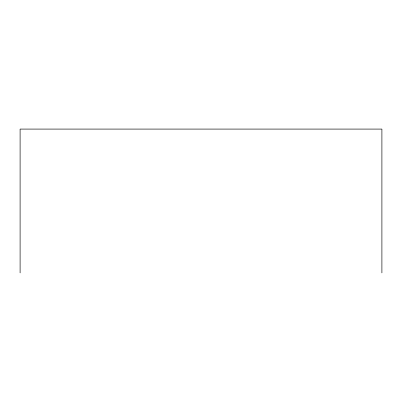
<?xml version="1.0" encoding="UTF-8"?>
<svg xmlns="http://www.w3.org/2000/svg" width="402" height="402" viewBox="0 0 402 402"><rect width="100%" height="100%" fill="white"/><g stroke="black" fill="none" stroke-linecap="round" stroke-linejoin="round"><path stroke-width="0.6" d="M381.9 272.913L381.9 129.087L20.1 129.087L20.1 272.913"/></g></svg>
